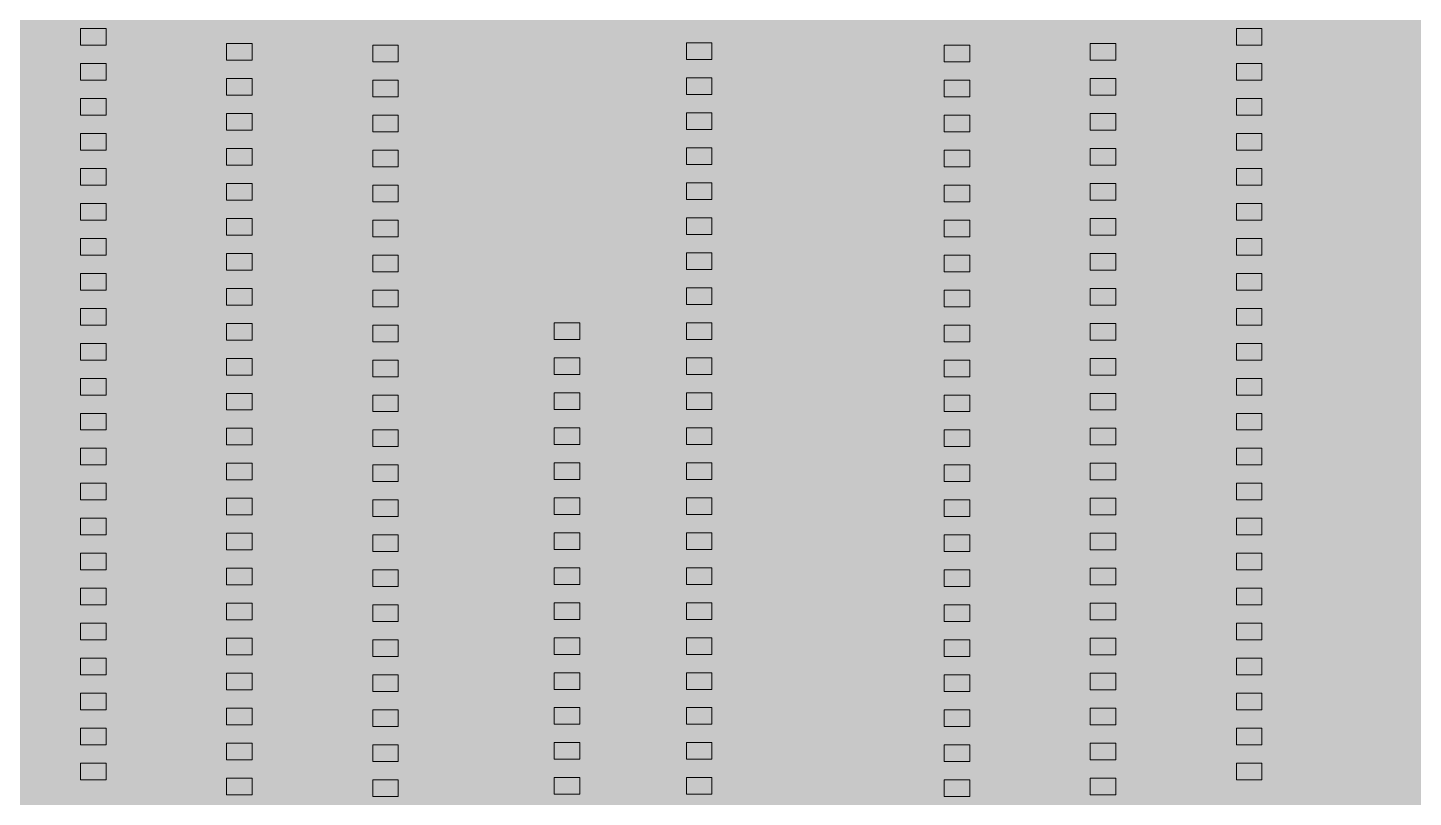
# Model space of a CAD drawing. Header units: millimetres. Extents: x 475616349 to 476941521, y 4620115302 to 4621446928.
# Drawn here: x 476663618 to 476669021, y 4620475906 to 4620478910 of the extents above; entities that cross this region are included whole.
import ezdxf

# ---------------------------------------------------------------- set-up
doc = ezdxf.new("R2010")
doc.units = ezdxf.units.MM
doc.header["$MEASUREMENT"] = 0
doc.layers.add('New_2D Drafting - General_Pen_No__30_Pen_No__9_Pen_No__9_Pen_No__254', color=7, linetype='Continuous', lineweight=0, true_color=0xcccccc)
doc.layers.add('New_Structural - Bearing_Pen_No__250', color=7, linetype='Continuous', lineweight=0)

msp = doc.modelspace()

# ---------------------------------------------------------------- hatches: boundary and pattern name
at = {"layer": 'New_2D Drafting - General_Pen_No__30_Pen_No__9_Pen_No__9_Pen_No__254', "linetype": 'Continuous', "lineweight": 0, "true_color": 0xcccccc}
h = msp.add_hatch(dxfattribs=at)
h.set_pattern_fill('BRICK___RUNNING_BOND', color=254, style=0, pattern_type=2)
h.set_pattern_definition([(180, (476668558.68, 4620481050.07), (0, 66.64), []), (90, (476668558.68, 4620481050.07), (244.8, 0), [66.64, -66.64]), (90, (476668436.28, 4620481116.7), (244.8, 0), [66.64, -66.64])])
h.paths.add_polyline_path([(476661388.326, 4620485580.856), (476661388.319, 4620475470.855), (476661458.723, 4620475470.855), (476661458.723, 4620472841.511), (476661463.277, 4620472840.855), (476679158.384, 4620472840.855), (476679228.383, 4620472840.855), (476679228.383, 4620476040.844), (476679228.383, 4620486040.451), (476661388.326, 4620486040.447)])
h.paths.add_polyline_path([(476670258.087, 4620478540.855), (476671858.52, 4620478540.855), (476671858.52, 4620476940.855), (476670258.087, 4620476940.855)], flags=0)
h.paths.add_polyline_path([(476670258.52, 4620483340.854), (476671858.52, 4620483340.854), (476671858.52, 4620484940.854), (476670258.52, 4620484940.854)], flags=0)
h.paths.add_polyline_path([(476671858.953, 4620480140.855), (476670258.52, 4620480140.855), (476670258.52, 4620481740.855), (476671858.953, 4620481740.855)], flags=0)
h.paths.add_polyline_path([(476671858.52, 4620473740.854), (476671858.52, 4620475340.855), (476670258.52, 4620475340.855), (476670258.52, 4620473740.854)], flags=0)

# ---------------------------------------------------------------- linework, layer by layer
at = {"layer": 'New_Structural - Bearing_Pen_No__250', "color": 7, "linetype": 'Continuous', "lineweight": 0}
for p, q in [((476663824.141, 4620478906.345), (476663923.813, 4620478906.345)), ((476663824.141, 4620478841.345), (476663824.141, 4620478906.345)), ((476663923.813, 4620478841.345), (476663923.813, 4620478906.345)), ((476668331.007, 4620478841.345), (476668331.007, 4620478906.345)), ((476668430.679, 4620478906.345), (476668331.007, 4620478906.345)), ((476668430.679, 4620478841.345), (476668430.679, 4620478906.345)), ((476663824.141, 4620478841.345), (476663923.813, 4620478841.345)), ((476664393.813, 4620478847.863), (476664493.486, 4620478847.863)), ((476664393.813, 4620478782.863), (476664393.813, 4620478847.863)), ((476664493.486, 4620478782.863), (476664493.486, 4620478847.863)), ((476664963.486, 4620478841.345), (476665063.158, 4620478841.345)), ((476664963.486, 4620478776.345), (476664963.486, 4620478841.345)), ((476665063.158, 4620478776.345), (476665063.158, 4620478841.345)), ((476666186.277, 4620478784.89), (476666186.277, 4620478849.89)), ((476666285.949, 4620478849.89), (476666186.277, 4620478849.89)), ((476666285.949, 4620478784.89), (476666285.949, 4620478849.89)), ((476667191.662, 4620478776.345), (476667191.662, 4620478841.345)), ((476667291.335, 4620478841.345), (476667191.662, 4620478841.345)), ((476667291.335, 4620478776.345), (476667291.335, 4620478841.345)), ((476667761.335, 4620478782.863), (476667761.335, 4620478847.863)), ((476667861.007, 4620478847.863), (476667761.335, 4620478847.863)), ((476667861.007, 4620478782.863), (476667861.007, 4620478847.863)), ((476668430.679, 4620478841.345), (476668331.007, 4620478841.345)), ((476664393.813, 4620478782.863), (476664493.486, 4620478782.863)), ((476666285.949, 4620478784.89), (476666186.277, 4620478784.89)), ((476667861.007, 4620478782.863), (476667761.335, 4620478782.863)), ((476663824.141, 4620478769.828), (476663923.813, 4620478769.828)), ((476663824.141, 4620478704.828), (476663824.141, 4620478769.828)), ((476663923.813, 4620478704.828), (476663923.813, 4620478769.828)), ((476664963.486, 4620478776.345), (476665063.158, 4620478776.345)), ((476667291.335, 4620478776.345), (476667191.662, 4620478776.345)), ((476668331.007, 4620478704.828), (476668331.007, 4620478769.828)), ((476668430.679, 4620478769.828), (476668331.007, 4620478769.828)), ((476668430.679, 4620478704.828), (476668430.679, 4620478769.828)), ((476663824.141, 4620478704.828), (476663923.813, 4620478704.828)), ((476664393.813, 4620478711.345), (476664493.486, 4620478711.345)), ((476664393.813, 4620478646.345), (476664393.813, 4620478711.345)), ((476664493.486, 4620478646.345), (476664493.486, 4620478711.345)), ((476664963.486, 4620478704.828), (476665063.158, 4620478704.828)), ((476664963.486, 4620478639.828), (476664963.486, 4620478704.828)), ((476665063.158, 4620478639.828), (476665063.158, 4620478704.828)), ((476666186.277, 4620478648.373), (476666186.277, 4620478713.373)), ((476666285.949, 4620478713.373), (476666186.277, 4620478713.373)), ((476666285.949, 4620478648.373), (476666285.949, 4620478713.373)), ((476667191.662, 4620478639.828), (476667191.662, 4620478704.828)), ((476667291.335, 4620478704.828), (476667191.662, 4620478704.828)), ((476667291.335, 4620478639.828), (476667291.335, 4620478704.828)), ((476667761.335, 4620478646.345), (476667761.335, 4620478711.345)), ((476667861.007, 4620478711.345), (476667761.335, 4620478711.345)), ((476667861.007, 4620478646.345), (476667861.007, 4620478711.345)), ((476668430.679, 4620478704.828), (476668331.007, 4620478704.828)), ((476663824.141, 4620478633.311), (476663923.813, 4620478633.311)), ((476663824.141, 4620478568.311), (476663824.141, 4620478633.311)), ((476663923.813, 4620478568.311), (476663923.813, 4620478633.311)), ((476664393.813, 4620478646.345), (476664493.486, 4620478646.345)), ((476664963.486, 4620478639.828), (476665063.158, 4620478639.828)), ((476666285.949, 4620478648.373), (476666186.277, 4620478648.373)), ((476667291.335, 4620478639.828), (476667191.662, 4620478639.828)), ((476667861.007, 4620478646.345), (476667761.335, 4620478646.345)), ((476668331.007, 4620478568.311), (476668331.007, 4620478633.311)), ((476668430.679, 4620478633.311), (476668331.007, 4620478633.311)), ((476668430.679, 4620478568.311), (476668430.679, 4620478633.311)), ((476663824.141, 4620478568.311), (476663923.813, 4620478568.311)), ((476664393.813, 4620478574.828), (476664493.486, 4620478574.828)), ((476664393.813, 4620478509.828), (476664393.813, 4620478574.828)), ((476664493.486, 4620478509.828), (476664493.486, 4620478574.828)), ((476664963.486, 4620478568.311), (476665063.158, 4620478568.311)), ((476664963.486, 4620478503.311), (476664963.486, 4620478568.311)), ((476665063.158, 4620478503.311), (476665063.158, 4620478568.311)), ((476666186.277, 4620478511.856), (476666186.277, 4620478576.856)), ((476666285.949, 4620478576.856), (476666186.277, 4620478576.856)), ((476666285.949, 4620478511.856), (476666285.949, 4620478576.856)), ((476667191.662, 4620478503.311), (476667191.662, 4620478568.311)), ((476667291.335, 4620478568.311), (476667191.662, 4620478568.311)), ((476667291.335, 4620478503.311), (476667291.335, 4620478568.311)), ((476667761.335, 4620478509.828), (476667761.335, 4620478574.828)), ((476667861.007, 4620478574.828), (476667761.335, 4620478574.828)), ((476667861.007, 4620478509.828), (476667861.007, 4620478574.828)), ((476668430.679, 4620478568.311), (476668331.007, 4620478568.311)), ((476666285.949, 4620478511.856), (476666186.277, 4620478511.856)), ((476663824.141, 4620478496.793), (476663923.813, 4620478496.793)), ((476663824.141, 4620478431.793), (476663824.141, 4620478496.793)), ((476663923.813, 4620478431.793), (476663923.813, 4620478496.793)), ((476664393.813, 4620478509.828), (476664493.486, 4620478509.828)), ((476664963.486, 4620478503.311), (476665063.158, 4620478503.311)), ((476667291.335, 4620478503.311), (476667191.662, 4620478503.311)), ((476667861.007, 4620478509.828), (476667761.335, 4620478509.828)), ((476668331.007, 4620478431.793), (476668331.007, 4620478496.793)), ((476668430.679, 4620478496.793), (476668331.007, 4620478496.793)), ((476668430.679, 4620478431.793), (476668430.679, 4620478496.793)), ((476663824.141, 4620478431.793), (476663923.813, 4620478431.793)), ((476664393.813, 4620478438.311), (476664493.486, 4620478438.311)), ((476664393.813, 4620478373.311), (476664393.813, 4620478438.311)), ((476664493.486, 4620478373.311), (476664493.486, 4620478438.311)), ((476664963.486, 4620478431.793), (476665063.158, 4620478431.793)), ((476664963.486, 4620478366.793), (476664963.486, 4620478431.793)), ((476665063.158, 4620478366.793), (476665063.158, 4620478431.793)), ((476666186.277, 4620478375.338), (476666186.277, 4620478440.338)), ((476666285.949, 4620478440.338), (476666186.277, 4620478440.338)), ((476666285.949, 4620478375.338), (476666285.949, 4620478440.338)), ((476667191.662, 4620478366.793), (476667191.662, 4620478431.793)), ((476667291.335, 4620478431.793), (476667191.662, 4620478431.793)), ((476667291.335, 4620478366.793), (476667291.335, 4620478431.793)), ((476667761.335, 4620478373.311), (476667761.335, 4620478438.311)), ((476667861.007, 4620478438.311), (476667761.335, 4620478438.311)), ((476667861.007, 4620478373.311), (476667861.007, 4620478438.311)), ((476668430.679, 4620478431.793), (476668331.007, 4620478431.793)), ((476663824.141, 4620478360.276), (476663923.813, 4620478360.276)), ((476663824.141, 4620478295.276), (476663824.141, 4620478360.276)), ((476663923.813, 4620478295.276), (476663923.813, 4620478360.276)), ((476664393.813, 4620478373.311), (476664493.486, 4620478373.311)), ((476664963.486, 4620478366.793), (476665063.158, 4620478366.793)), ((476666285.949, 4620478375.338), (476666186.277, 4620478375.338)), ((476667291.335, 4620478366.793), (476667191.662, 4620478366.793)), ((476667861.007, 4620478373.311), (476667761.335, 4620478373.311)), ((476668331.007, 4620478295.276), (476668331.007, 4620478360.276)), ((476668430.679, 4620478360.276), (476668331.007, 4620478360.276)), ((476668430.679, 4620478295.276), (476668430.679, 4620478360.276)), ((476663824.141, 4620478295.276), (476663923.813, 4620478295.276)), ((476664393.813, 4620478301.793), (476664493.486, 4620478301.793)), ((476664393.813, 4620478236.793), (476664393.813, 4620478301.793)), ((476664493.486, 4620478236.793), (476664493.486, 4620478301.793)), ((476664963.486, 4620478295.276), (476665063.158, 4620478295.276)), ((476664963.486, 4620478230.276), (476664963.486, 4620478295.276)), ((476665063.158, 4620478230.276), (476665063.158, 4620478295.276)), ((476666186.277, 4620478238.821), (476666186.277, 4620478303.821)), ((476666285.949, 4620478303.821), (476666186.277, 4620478303.821)), ((476666285.949, 4620478238.821), (476666285.949, 4620478303.821)), ((476667191.662, 4620478230.276), (476667191.662, 4620478295.276)), ((476667291.335, 4620478295.276), (476667191.662, 4620478295.276)), ((476667291.335, 4620478230.276), (476667291.335, 4620478295.276)), ((476667761.335, 4620478236.793), (476667761.335, 4620478301.793)), ((476667861.007, 4620478301.793), (476667761.335, 4620478301.793)), ((476667861.007, 4620478236.793), (476667861.007, 4620478301.793)), ((476668430.679, 4620478295.276), (476668331.007, 4620478295.276)), ((476663824.141, 4620478223.759), (476663923.813, 4620478223.759)), ((476663824.141, 4620478158.759), (476663824.141, 4620478223.759)), ((476663923.813, 4620478158.759), (476663923.813, 4620478223.759)), ((476664393.813, 4620478236.793), (476664493.486, 4620478236.793)), ((476664963.486, 4620478230.276), (476665063.158, 4620478230.276)), ((476666285.949, 4620478238.821), (476666186.277, 4620478238.821)), ((476667291.335, 4620478230.276), (476667191.662, 4620478230.276)), ((476667861.007, 4620478236.793), (476667761.335, 4620478236.793)), ((476668331.007, 4620478158.759), (476668331.007, 4620478223.759)), ((476668430.679, 4620478223.759), (476668331.007, 4620478223.759)), ((476668430.679, 4620478158.759), (476668430.679, 4620478223.759)), ((476663824.141, 4620478158.759), (476663923.813, 4620478158.759)), ((476664393.813, 4620478165.276), (476664493.486, 4620478165.276)), ((476664393.813, 4620478100.276), (476664393.813, 4620478165.276)), ((476664493.486, 4620478100.276), (476664493.486, 4620478165.276)), ((476664963.486, 4620478158.759), (476665063.158, 4620478158.759)), ((476664963.486, 4620478093.759), (476664963.486, 4620478158.759)), ((476665063.158, 4620478093.759), (476665063.158, 4620478158.759)), ((476666186.277, 4620478102.304), (476666186.277, 4620478167.304)), ((476666285.949, 4620478167.304), (476666186.277, 4620478167.304)), ((476666285.949, 4620478102.304), (476666285.949, 4620478167.304)), ((476667191.662, 4620478093.759), (476667191.662, 4620478158.759)), ((476667291.335, 4620478158.759), (476667191.662, 4620478158.759)), ((476667291.335, 4620478093.759), (476667291.335, 4620478158.759)), ((476667761.335, 4620478100.276), (476667761.335, 4620478165.276)), ((476667861.007, 4620478165.276), (476667761.335, 4620478165.276)), ((476667861.007, 4620478100.276), (476667861.007, 4620478165.276)), ((476668430.679, 4620478158.759), (476668331.007, 4620478158.759)), ((476663824.141, 4620478087.242), (476663923.813, 4620478087.242)), ((476663824.141, 4620478022.242), (476663824.141, 4620478087.242)), ((476663923.813, 4620478022.242), (476663923.813, 4620478087.242)), ((476664393.813, 4620478100.276), (476664493.486, 4620478100.276)), ((476664963.486, 4620478093.759), (476665063.158, 4620478093.759)), ((476666285.949, 4620478102.304), (476666186.277, 4620478102.304)), ((476667291.335, 4620478093.759), (476667191.662, 4620478093.759)), ((476667861.007, 4620478100.276), (476667761.335, 4620478100.276)), ((476668331.007, 4620478022.242), (476668331.007, 4620478087.242)), ((476668430.679, 4620478087.242), (476668331.007, 4620478087.242)), ((476668430.679, 4620478022.242), (476668430.679, 4620478087.242)), ((476664393.813, 4620478028.759), (476664493.486, 4620478028.759)), ((476664393.813, 4620477963.759), (476664393.813, 4620478028.759)), ((476664493.486, 4620477963.759), (476664493.486, 4620478028.759)), ((476666186.277, 4620477965.787), (476666186.277, 4620478030.787)), ((476666285.949, 4620478030.787), (476666186.277, 4620478030.787)), ((476666285.949, 4620477965.787), (476666285.949, 4620478030.787)), ((476667761.335, 4620477963.759), (476667761.335, 4620478028.759)), ((476667861.007, 4620478028.759), (476667761.335, 4620478028.759)), ((476667861.007, 4620477963.759), (476667861.007, 4620478028.759)), ((476663824.141, 4620478022.242), (476663923.813, 4620478022.242)), ((476664963.486, 4620478022.242), (476665063.158, 4620478022.242)), ((476664963.486, 4620477957.242), (476664963.486, 4620478022.242)), ((476665063.158, 4620477957.242), (476665063.158, 4620478022.242)), ((476667191.662, 4620477957.242), (476667191.662, 4620478022.242)), ((476667291.335, 4620478022.242), (476667191.662, 4620478022.242)), ((476667291.335, 4620477957.242), (476667291.335, 4620478022.242)), ((476668430.679, 4620478022.242), (476668331.007, 4620478022.242)), ((476663824.141, 4620477950.724), (476663923.813, 4620477950.724)), ((476663824.141, 4620477885.724), (476663824.141, 4620477950.724)), ((476663923.813, 4620477885.724), (476663923.813, 4620477950.724)), ((476664393.813, 4620477963.759), (476664493.486, 4620477963.759)), ((476664963.486, 4620477957.242), (476665063.158, 4620477957.242)), ((476666285.949, 4620477965.787), (476666186.277, 4620477965.787)), ((476667291.335, 4620477957.242), (476667191.662, 4620477957.242)), ((476667861.007, 4620477963.759), (476667761.335, 4620477963.759)), ((476668331.007, 4620477885.724), (476668331.007, 4620477950.724)), ((476668430.679, 4620477950.724), (476668331.007, 4620477950.724)), ((476668430.679, 4620477885.724), (476668430.679, 4620477950.724)), ((476663824.141, 4620477885.724), (476663923.813, 4620477885.724)), ((476664393.813, 4620477892.242), (476664493.486, 4620477892.242)), ((476664393.813, 4620477827.242), (476664393.813, 4620477892.242)), ((476664493.486, 4620477827.242), (476664493.486, 4620477892.242)), ((476664963.486, 4620477885.724), (476665063.158, 4620477885.724)), ((476664963.486, 4620477820.724), (476664963.486, 4620477885.724)), ((476665063.158, 4620477820.724), (476665063.158, 4620477885.724)), ((476666186.277, 4620477829.269), (476666186.277, 4620477894.269)), ((476666285.949, 4620477894.269), (476666186.277, 4620477894.269)), ((476666285.949, 4620477829.269), (476666285.949, 4620477894.269)), ((476667191.662, 4620477820.724), (476667191.662, 4620477885.724)), ((476667291.335, 4620477885.724), (476667191.662, 4620477885.724)), ((476667291.335, 4620477820.724), (476667291.335, 4620477885.724)), ((476667761.335, 4620477827.242), (476667761.335, 4620477892.242)), ((476667861.007, 4620477892.242), (476667761.335, 4620477892.242)), ((476667861.007, 4620477827.242), (476667861.007, 4620477892.242)), ((476668430.679, 4620477885.724), (476668331.007, 4620477885.724)), ((476663824.141, 4620477814.207), (476663923.813, 4620477814.207)), ((476663824.141, 4620477749.207), (476663824.141, 4620477814.207)), ((476663923.813, 4620477749.207), (476663923.813, 4620477814.207)), ((476664393.813, 4620477827.242), (476664493.486, 4620477827.242)), ((476664963.486, 4620477820.724), (476665063.158, 4620477820.724)), ((476666285.949, 4620477829.269), (476666186.277, 4620477829.269)), ((476667291.335, 4620477820.724), (476667191.662, 4620477820.724)), ((476667861.007, 4620477827.242), (476667761.335, 4620477827.242)), ((476668331.007, 4620477749.207), (476668331.007, 4620477814.207)), ((476668430.679, 4620477814.207), (476668331.007, 4620477814.207)), ((476668430.679, 4620477749.207), (476668430.679, 4620477814.207)), ((476664393.813, 4620477755.724), (476664493.486, 4620477755.724)), ((476664393.813, 4620477690.724), (476664393.813, 4620477755.724)), ((476664493.486, 4620477690.724), (476664493.486, 4620477755.724)), ((476665671.543, 4620477692.752), (476665671.543, 4620477757.752)), ((476665771.216, 4620477757.752), (476665671.543, 4620477757.752)), ((476665771.216, 4620477692.752), (476665771.216, 4620477757.752)), ((476666186.277, 4620477692.752), (476666186.277, 4620477757.752)), ((476666285.949, 4620477757.752), (476666186.277, 4620477757.752)), ((476666285.949, 4620477692.752), (476666285.949, 4620477757.752)), ((476667761.335, 4620477690.724), (476667761.335, 4620477755.724)), ((476667861.007, 4620477755.724), (476667761.335, 4620477755.724)), ((476667861.007, 4620477690.724), (476667861.007, 4620477755.724)), ((476663824.141, 4620477749.207), (476663923.813, 4620477749.207)), ((476664963.486, 4620477749.207), (476665063.158, 4620477749.207)), ((476664963.486, 4620477684.207), (476664963.486, 4620477749.207)), ((476665063.158, 4620477684.207), (476665063.158, 4620477749.207)), ((476667191.662, 4620477684.207), (476667191.662, 4620477749.207)), ((476667291.335, 4620477749.207), (476667191.662, 4620477749.207)), ((476667291.335, 4620477684.207), (476667291.335, 4620477749.207)), ((476668430.679, 4620477749.207), (476668331.007, 4620477749.207)), ((476663824.141, 4620477677.69), (476663923.813, 4620477677.69)), ((476663824.141, 4620477612.69), (476663824.141, 4620477677.69)), ((476663923.813, 4620477612.69), (476663923.813, 4620477677.69)), ((476664393.813, 4620477690.724), (476664493.486, 4620477690.724)), ((476664963.486, 4620477684.207), (476665063.158, 4620477684.207)), ((476665771.216, 4620477692.752), (476665671.543, 4620477692.752)), ((476666285.949, 4620477692.752), (476666186.277, 4620477692.752)), ((476667291.335, 4620477684.207), (476667191.662, 4620477684.207)), ((476667861.007, 4620477690.724), (476667761.335, 4620477690.724)), ((476668331.007, 4620477612.69), (476668331.007, 4620477677.69)), ((476668430.679, 4620477677.69), (476668331.007, 4620477677.69)), ((476668430.679, 4620477612.69), (476668430.679, 4620477677.69)), ((476663824.141, 4620477612.69), (476663923.813, 4620477612.69)), ((476664393.813, 4620477619.207), (476664493.486, 4620477619.207)), ((476664393.813, 4620477554.207), (476664393.813, 4620477619.207)), ((476664493.486, 4620477554.207), (476664493.486, 4620477619.207)), ((476664963.486, 4620477612.69), (476665063.158, 4620477612.69)), ((476664963.486, 4620477547.69), (476664963.486, 4620477612.69)), ((476665063.158, 4620477547.69), (476665063.158, 4620477612.69)), ((476665671.543, 4620477556.235), (476665671.543, 4620477621.235)), ((476665771.216, 4620477621.235), (476665671.543, 4620477621.235)), ((476665771.216, 4620477556.235), (476665771.216, 4620477621.235)), ((476666186.277, 4620477556.235), (476666186.277, 4620477621.235)), ((476666285.949, 4620477621.235), (476666186.277, 4620477621.235)), ((476666285.949, 4620477556.235), (476666285.949, 4620477621.235)), ((476667191.662, 4620477547.69), (476667191.662, 4620477612.69)), ((476667291.335, 4620477612.69), (476667191.662, 4620477612.69)), ((476667291.335, 4620477547.69), (476667291.335, 4620477612.69)), ((476667761.335, 4620477554.207), (476667761.335, 4620477619.207)), ((476667861.007, 4620477619.207), (476667761.335, 4620477619.207)), ((476667861.007, 4620477554.207), (476667861.007, 4620477619.207)), ((476668430.679, 4620477612.69), (476668331.007, 4620477612.69)), ((476663824.141, 4620477541.173), (476663923.813, 4620477541.173)), ((476663824.141, 4620477476.173), (476663824.141, 4620477541.173)), ((476663923.813, 4620477476.173), (476663923.813, 4620477541.173)), ((476664393.813, 4620477554.207), (476664493.486, 4620477554.207)), ((476664963.486, 4620477547.69), (476665063.158, 4620477547.69)), ((476665771.216, 4620477556.235), (476665671.543, 4620477556.235)), ((476666285.949, 4620477556.235), (476666186.277, 4620477556.235)), ((476667291.335, 4620477547.69), (476667191.662, 4620477547.69)), ((476667861.007, 4620477554.207), (476667761.335, 4620477554.207)), ((476668331.007, 4620477476.173), (476668331.007, 4620477541.173)), ((476668430.679, 4620477541.173), (476668331.007, 4620477541.173)), ((476668430.679, 4620477476.173), (476668430.679, 4620477541.173)), ((476663824.141, 4620477476.173), (476663923.813, 4620477476.173)), ((476664393.813, 4620477482.69), (476664493.486, 4620477482.69)), ((476664393.813, 4620477417.69), (476664393.813, 4620477482.69)), ((476664493.486, 4620477417.69), (476664493.486, 4620477482.69)), ((476664963.486, 4620477476.173), (476665063.158, 4620477476.173)), ((476664963.486, 4620477411.173), (476664963.486, 4620477476.173)), ((476665063.158, 4620477411.173), (476665063.158, 4620477476.173)), ((476665671.543, 4620477419.718), (476665671.543, 4620477484.718)), ((476665771.216, 4620477484.718), (476665671.543, 4620477484.718)), ((476665771.216, 4620477419.718), (476665771.216, 4620477484.718)), ((476666186.277, 4620477419.718), (476666186.277, 4620477484.718)), ((476666285.949, 4620477484.718), (476666186.277, 4620477484.718)), ((476666285.949, 4620477419.718), (476666285.949, 4620477484.718)), ((476667191.662, 4620477411.173), (476667191.662, 4620477476.173)), ((476667291.335, 4620477476.173), (476667191.662, 4620477476.173)), ((476667291.335, 4620477411.173), (476667291.335, 4620477476.173)), ((476667761.335, 4620477417.69), (476667761.335, 4620477482.69)), ((476667861.007, 4620477482.69), (476667761.335, 4620477482.69)), ((476667861.007, 4620477417.69), (476667861.007, 4620477482.69)), ((476668430.679, 4620477476.173), (476668331.007, 4620477476.173)), ((476663824.141, 4620477404.655), (476663923.813, 4620477404.655)), ((476663824.141, 4620477339.655), (476663824.141, 4620477404.655)), ((476663923.813, 4620477339.655), (476663923.813, 4620477404.655)), ((476664393.813, 4620477417.69), (476664493.486, 4620477417.69)), ((476664963.486, 4620477411.173), (476665063.158, 4620477411.173)), ((476665771.216, 4620477419.718), (476665671.543, 4620477419.718)), ((476666285.949, 4620477419.718), (476666186.277, 4620477419.718)), ((476667291.335, 4620477411.173), (476667191.662, 4620477411.173)), ((476667861.007, 4620477417.69), (476667761.335, 4620477417.69)), ((476668331.007, 4620477339.655), (476668331.007, 4620477404.655)), ((476668430.679, 4620477404.655), (476668331.007, 4620477404.655)), ((476668430.679, 4620477339.655), (476668430.679, 4620477404.655)), ((476663824.141, 4620477339.655), (476663923.813, 4620477339.655)), ((476664393.813, 4620477346.173), (476664493.486, 4620477346.173)), ((476664393.813, 4620477281.173), (476664393.813, 4620477346.173)), ((476664493.486, 4620477281.173), (476664493.486, 4620477346.173)), ((476664963.486, 4620477339.655), (476665063.158, 4620477339.655)), ((476664963.486, 4620477274.655), (476664963.486, 4620477339.655)), ((476665063.158, 4620477274.655), (476665063.158, 4620477339.655)), ((476665671.543, 4620477283.2), (476665671.543, 4620477348.2)), ((476665771.216, 4620477348.2), (476665671.543, 4620477348.2)), ((476665771.216, 4620477283.2), (476665771.216, 4620477348.2)), ((476666186.277, 4620477283.2), (476666186.277, 4620477348.2)), ((476666285.949, 4620477348.2), (476666186.277, 4620477348.2)), ((476666285.949, 4620477283.2), (476666285.949, 4620477348.2)), ((476667191.662, 4620477274.655), (476667191.662, 4620477339.655)), ((476667291.335, 4620477339.655), (476667191.662, 4620477339.655)), ((476667291.335, 4620477274.655), (476667291.335, 4620477339.655)), ((476667761.335, 4620477281.173), (476667761.335, 4620477346.173)), ((476667861.007, 4620477346.173), (476667761.335, 4620477346.173)), ((476667861.007, 4620477281.173), (476667861.007, 4620477346.173)), ((476668430.679, 4620477339.655), (476668331.007, 4620477339.655)), ((476664393.813, 4620477281.173), (476664493.486, 4620477281.173)), ((476664963.486, 4620477274.655), (476665063.158, 4620477274.655)), ((476665771.216, 4620477283.2), (476665671.543, 4620477283.2)), ((476666285.949, 4620477283.2), (476666186.277, 4620477283.2)), ((476667291.335, 4620477274.655), (476667191.662, 4620477274.655)), ((476667861.007, 4620477281.173), (476667761.335, 4620477281.173)), ((476663824.141, 4620477268.138), (476663923.813, 4620477268.138)), ((476663824.141, 4620477203.138), (476663824.141, 4620477268.138)), ((476663923.813, 4620477203.138), (476663923.813, 4620477268.138)), ((476668331.007, 4620477203.138), (476668331.007, 4620477268.138)), ((476668430.679, 4620477268.138), (476668331.007, 4620477268.138)), ((476668430.679, 4620477203.138), (476668430.679, 4620477268.138)), ((476663824.141, 4620477203.138), (476663923.813, 4620477203.138)), ((476664393.813, 4620477209.655), (476664493.486, 4620477209.655)), ((476664393.813, 4620477144.655), (476664393.813, 4620477209.655)), ((476664493.486, 4620477144.655), (476664493.486, 4620477209.655)), ((476664963.486, 4620477203.138), (476665063.158, 4620477203.138)), ((476664963.486, 4620477138.138), (476664963.486, 4620477203.138)), ((476665063.158, 4620477138.138), (476665063.158, 4620477203.138)), ((476665671.543, 4620477146.683), (476665671.543, 4620477211.683)), ((476665771.216, 4620477211.683), (476665671.543, 4620477211.683)), ((476665771.216, 4620477146.683), (476665771.216, 4620477211.683)), ((476666186.277, 4620477146.683), (476666186.277, 4620477211.683)), ((476666285.949, 4620477211.683), (476666186.277, 4620477211.683)), ((476666285.949, 4620477146.683), (476666285.949, 4620477211.683)), ((476667191.662, 4620477138.138), (476667191.662, 4620477203.138)), ((476667291.335, 4620477203.138), (476667191.662, 4620477203.138)), ((476667291.335, 4620477138.138), (476667291.335, 4620477203.138)), ((476667761.335, 4620477144.655), (476667761.335, 4620477209.655)), ((476667861.007, 4620477209.655), (476667761.335, 4620477209.655)), ((476667861.007, 4620477144.655), (476667861.007, 4620477209.655)), ((476668430.679, 4620477203.138), (476668331.007, 4620477203.138)), ((476663824.141, 4620477131.621), (476663923.813, 4620477131.621)), ((476663824.141, 4620477066.621), (476663824.141, 4620477131.621)), ((476663923.813, 4620477066.621), (476663923.813, 4620477131.621)), ((476664393.813, 4620477144.655), (476664493.486, 4620477144.655)), ((476664963.486, 4620477138.138), (476665063.158, 4620477138.138)), ((476665771.216, 4620477146.683), (476665671.543, 4620477146.683)), ((476666285.949, 4620477146.683), (476666186.277, 4620477146.683)), ((476667291.335, 4620477138.138), (476667191.662, 4620477138.138)), ((476667861.007, 4620477144.655), (476667761.335, 4620477144.655)), ((476668331.007, 4620477066.621), (476668331.007, 4620477131.621)), ((476668430.679, 4620477131.621), (476668331.007, 4620477131.621)), ((476668430.679, 4620477066.621), (476668430.679, 4620477131.621)), ((476663824.141, 4620477066.621), (476663923.813, 4620477066.621)), ((476664393.813, 4620477073.138), (476664493.486, 4620477073.138)), ((476664393.813, 4620477008.138), (476664393.813, 4620477073.138)), ((476664493.486, 4620477008.138), (476664493.486, 4620477073.138)), ((476664963.486, 4620477066.621), (476665063.158, 4620477066.621)), ((476664963.486, 4620477001.621), (476664963.486, 4620477066.621)), ((476665063.158, 4620477001.621), (476665063.158, 4620477066.621)), ((476665671.543, 4620477010.166), (476665671.543, 4620477075.166)), ((476665771.216, 4620477075.166), (476665671.543, 4620477075.166)), ((476665771.216, 4620477010.166), (476665771.216, 4620477075.166)), ((476666186.277, 4620477010.166), (476666186.277, 4620477075.166)), ((476666285.949, 4620477075.166), (476666186.277, 4620477075.166)), ((476666285.949, 4620477010.166), (476666285.949, 4620477075.166)), ((476667191.662, 4620477001.621), (476667191.662, 4620477066.621)), ((476667291.335, 4620477066.621), (476667191.662, 4620477066.621)), ((476667291.335, 4620477001.621), (476667291.335, 4620477066.621)), ((476667761.335, 4620477008.138), (476667761.335, 4620477073.138)), ((476667861.007, 4620477073.138), (476667761.335, 4620477073.138)), ((476667861.007, 4620477008.138), (476667861.007, 4620477073.138)), ((476668430.679, 4620477066.621), (476668331.007, 4620477066.621)), ((476664393.813, 4620477008.138), (476664493.486, 4620477008.138)), ((476664963.486, 4620477001.621), (476665063.158, 4620477001.621)), ((476665771.216, 4620477010.166), (476665671.543, 4620477010.166)), ((476666285.949, 4620477010.166), (476666186.277, 4620477010.166)), ((476667291.335, 4620477001.621), (476667191.662, 4620477001.621)), ((476667861.007, 4620477008.138), (476667761.335, 4620477008.138)), ((476663824.141, 4620476995.103), (476663923.813, 4620476995.103)), ((476663824.141, 4620476930.103), (476663824.141, 4620476995.103)), ((476663923.813, 4620476930.103), (476663923.813, 4620476995.103)), ((476668331.007, 4620476930.103), (476668331.007, 4620476995.103)), ((476668430.679, 4620476995.103), (476668331.007, 4620476995.103)), ((476668430.679, 4620476930.103), (476668430.679, 4620476995.103)), ((476663824.141, 4620476930.103), (476663923.813, 4620476930.103)), ((476664393.813, 4620476936.621), (476664493.486, 4620476936.621)), ((476664393.813, 4620476871.621), (476664393.813, 4620476936.621)), ((476664493.486, 4620476871.621), (476664493.486, 4620476936.621)), ((476664963.486, 4620476930.103), (476665063.158, 4620476930.103)), ((476664963.486, 4620476865.103), (476664963.486, 4620476930.103)), ((476665063.158, 4620476865.103), (476665063.158, 4620476930.103)), ((476665671.543, 4620476873.648), (476665671.543, 4620476938.648)), ((476665771.216, 4620476938.648), (476665671.543, 4620476938.648)), ((476665771.216, 4620476873.648), (476665771.216, 4620476938.648)), ((476666186.277, 4620476873.648), (476666186.277, 4620476938.648)), ((476666285.949, 4620476938.648), (476666186.277, 4620476938.648)), ((476666285.949, 4620476873.648), (476666285.949, 4620476938.648)), ((476667191.662, 4620476865.103), (476667191.662, 4620476930.103)), ((476667291.335, 4620476930.103), (476667191.662, 4620476930.103)), ((476667291.335, 4620476865.103), (476667291.335, 4620476930.103)), ((476667761.335, 4620476871.621), (476667761.335, 4620476936.621)), ((476667861.007, 4620476936.621), (476667761.335, 4620476936.621)), ((476667861.007, 4620476871.621), (476667861.007, 4620476936.621)), ((476668430.679, 4620476930.103), (476668331.007, 4620476930.103)), ((476663824.141, 4620476858.586), (476663923.813, 4620476858.586)), ((476663824.141, 4620476793.586), (476663824.141, 4620476858.586)), ((476663923.813, 4620476793.586), (476663923.813, 4620476858.586)), ((476664393.813, 4620476871.621), (476664493.486, 4620476871.621)), ((476664963.486, 4620476865.103), (476665063.158, 4620476865.103)), ((476665771.216, 4620476873.648), (476665671.543, 4620476873.648)), ((476666285.949, 4620476873.648), (476666186.277, 4620476873.648)), ((476667291.335, 4620476865.103), (476667191.662, 4620476865.103)), ((476667861.007, 4620476871.621), (476667761.335, 4620476871.621)), ((476668331.007, 4620476793.586), (476668331.007, 4620476858.586)), ((476668430.679, 4620476858.586), (476668331.007, 4620476858.586)), ((476668430.679, 4620476793.586), (476668430.679, 4620476858.586)), ((476663824.141, 4620476793.586), (476663923.813, 4620476793.586)), ((476664393.813, 4620476800.103), (476664493.486, 4620476800.103)), ((476664393.813, 4620476735.103), (476664393.813, 4620476800.103)), ((476664493.486, 4620476735.103), (476664493.486, 4620476800.103)), ((476664963.486, 4620476793.586), (476665063.158, 4620476793.586)), ((476664963.486, 4620476728.586), (476664963.486, 4620476793.586)), ((476665063.158, 4620476728.586), (476665063.158, 4620476793.586)), ((476665671.543, 4620476737.131), (476665671.543, 4620476802.131)), ((476665771.216, 4620476802.131), (476665671.543, 4620476802.131)), ((476665771.216, 4620476737.131), (476665771.216, 4620476802.131)), ((476666186.277, 4620476737.131), (476666186.277, 4620476802.131)), ((476666285.949, 4620476802.131), (476666186.277, 4620476802.131)), ((476666285.949, 4620476737.131), (476666285.949, 4620476802.131)), ((476667191.662, 4620476728.586), (476667191.662, 4620476793.586)), ((476667291.335, 4620476793.586), (476667191.662, 4620476793.586)), ((476667291.335, 4620476728.586), (476667291.335, 4620476793.586)), ((476667761.335, 4620476735.103), (476667761.335, 4620476800.103)), ((476667861.007, 4620476800.103), (476667761.335, 4620476800.103)), ((476667861.007, 4620476735.103), (476667861.007, 4620476800.103)), ((476668430.679, 4620476793.586), (476668331.007, 4620476793.586)), ((476664393.813, 4620476735.103), (476664493.486, 4620476735.103)), ((476664963.486, 4620476728.586), (476665063.158, 4620476728.586)), ((476665771.216, 4620476737.131), (476665671.543, 4620476737.131)), ((476666285.949, 4620476737.131), (476666186.277, 4620476737.131)), ((476667291.335, 4620476728.586), (476667191.662, 4620476728.586)), ((476667861.007, 4620476735.103), (476667761.335, 4620476735.103)), ((476663824.141, 4620476722.069), (476663923.813, 4620476722.069)), ((476663824.141, 4620476657.069), (476663824.141, 4620476722.069)), ((476663923.813, 4620476657.069), (476663923.813, 4620476722.069)), ((476668331.007, 4620476657.069), (476668331.007, 4620476722.069)), ((476668430.679, 4620476722.069), (476668331.007, 4620476722.069)), ((476668430.679, 4620476657.069), (476668430.679, 4620476722.069)), ((476663824.141, 4620476657.069), (476663923.813, 4620476657.069)), ((476664393.813, 4620476663.586), (476664493.486, 4620476663.586)), ((476664393.813, 4620476598.586), (476664393.813, 4620476663.586)), ((476664493.486, 4620476598.586), (476664493.486, 4620476663.586)), ((476664963.486, 4620476657.069), (476665063.158, 4620476657.069)), ((476664963.486, 4620476592.069), (476664963.486, 4620476657.069)), ((476665063.158, 4620476592.069), (476665063.158, 4620476657.069)), ((476665671.543, 4620476600.614), (476665671.543, 4620476665.614)), ((476665771.216, 4620476665.614), (476665671.543, 4620476665.614)), ((476665771.216, 4620476600.614), (476665771.216, 4620476665.614)), ((476666186.277, 4620476600.614), (476666186.277, 4620476665.614)), ((476666285.949, 4620476665.614), (476666186.277, 4620476665.614)), ((476666285.949, 4620476600.614), (476666285.949, 4620476665.614)), ((476667191.662, 4620476592.069), (476667191.662, 4620476657.069)), ((476667291.335, 4620476657.069), (476667191.662, 4620476657.069)), ((476667291.335, 4620476592.069), (476667291.335, 4620476657.069)), ((476667761.335, 4620476598.586), (476667761.335, 4620476663.586)), ((476667861.007, 4620476663.586), (476667761.335, 4620476663.586)), ((476667861.007, 4620476598.586), (476667861.007, 4620476663.586)), ((476668430.679, 4620476657.069), (476668331.007, 4620476657.069)), ((476663824.141, 4620476585.552), (476663923.813, 4620476585.552)), ((476663824.141, 4620476520.552), (476663824.141, 4620476585.552)), ((476663923.813, 4620476520.552), (476663923.813, 4620476585.552)), ((476664393.813, 4620476598.586), (476664493.486, 4620476598.586)), ((476664963.486, 4620476592.069), (476665063.158, 4620476592.069)), ((476665771.216, 4620476600.614), (476665671.543, 4620476600.614)), ((476666285.949, 4620476600.614), (476666186.277, 4620476600.614)), ((476667291.335, 4620476592.069), (476667191.662, 4620476592.069)), ((476667861.007, 4620476598.586), (476667761.335, 4620476598.586)), ((476668331.007, 4620476520.552), (476668331.007, 4620476585.552)), ((476668430.679, 4620476585.552), (476668331.007, 4620476585.552)), ((476668430.679, 4620476520.552), (476668430.679, 4620476585.552)), ((476663824.141, 4620476520.552), (476663923.813, 4620476520.552)), ((476664393.813, 4620476527.069), (476664493.486, 4620476527.069)), ((476664393.813, 4620476462.069), (476664393.813, 4620476527.069)), ((476664493.486, 4620476462.069), (476664493.486, 4620476527.069)), ((476664963.486, 4620476520.552), (476665063.158, 4620476520.552)), ((476664963.486, 4620476455.552), (476664963.486, 4620476520.552)), ((476665063.158, 4620476455.552), (476665063.158, 4620476520.552)), ((476665671.543, 4620476464.097), (476665671.543, 4620476529.097)), ((476665771.216, 4620476529.097), (476665671.543, 4620476529.097)), ((476665771.216, 4620476464.097), (476665771.216, 4620476529.097)), ((476666186.277, 4620476464.097), (476666186.277, 4620476529.097)), ((476666285.949, 4620476529.097), (476666186.277, 4620476529.097)), ((476666285.949, 4620476464.097), (476666285.949, 4620476529.097)), ((476667191.662, 4620476455.552), (476667191.662, 4620476520.552)), ((476667291.335, 4620476520.552), (476667191.662, 4620476520.552)), ((476667291.335, 4620476455.552), (476667291.335, 4620476520.552)), ((476667761.335, 4620476462.069), (476667761.335, 4620476527.069)), ((476667861.007, 4620476527.069), (476667761.335, 4620476527.069)), ((476667861.007, 4620476462.069), (476667861.007, 4620476527.069)), ((476668430.679, 4620476520.552), (476668331.007, 4620476520.552)), ((476664393.813, 4620476462.069), (476664493.486, 4620476462.069)), ((476665771.216, 4620476464.097), (476665671.543, 4620476464.097)), ((476666285.949, 4620476464.097), (476666186.277, 4620476464.097)), ((476667861.007, 4620476462.069), (476667761.335, 4620476462.069)), ((476663824.141, 4620476449.034), (476663923.813, 4620476449.034)), ((476663824.141, 4620476384.034), (476663824.141, 4620476449.034)), ((476663923.813, 4620476384.034), (476663923.813, 4620476449.034)), ((476664963.486, 4620476455.552), (476665063.158, 4620476455.552)), ((476667291.335, 4620476455.552), (476667191.662, 4620476455.552)), ((476668331.007, 4620476384.034), (476668331.007, 4620476449.034)), ((476668430.679, 4620476449.034), (476668331.007, 4620476449.034)), ((476668430.679, 4620476384.034), (476668430.679, 4620476449.034)), ((476663824.141, 4620476384.034), (476663923.813, 4620476384.034)), ((476664393.813, 4620476390.552), (476664493.486, 4620476390.552)), ((476664393.813, 4620476325.552), (476664393.813, 4620476390.552)), ((476664493.486, 4620476325.552), (476664493.486, 4620476390.552)), ((476664963.486, 4620476384.034), (476665063.158, 4620476384.034)), ((476664963.486, 4620476319.034), (476664963.486, 4620476384.034)), ((476665063.158, 4620476319.034), (476665063.158, 4620476384.034)), ((476665671.543, 4620476327.579), (476665671.543, 4620476392.579)), ((476665771.216, 4620476392.579), (476665671.543, 4620476392.579)), ((476665771.216, 4620476327.579), (476665771.216, 4620476392.579)), ((476666186.277, 4620476327.579), (476666186.277, 4620476392.579)), ((476666285.949, 4620476392.579), (476666186.277, 4620476392.579)), ((476666285.949, 4620476327.579), (476666285.949, 4620476392.579)), ((476667191.662, 4620476319.034), (476667191.662, 4620476384.034)), ((476667291.335, 4620476384.034), (476667191.662, 4620476384.034)), ((476667291.335, 4620476319.034), (476667291.335, 4620476384.034)), ((476667761.335, 4620476325.552), (476667761.335, 4620476390.552)), ((476667861.007, 4620476390.552), (476667761.335, 4620476390.552)), ((476667861.007, 4620476325.552), (476667861.007, 4620476390.552)), ((476668430.679, 4620476384.034), (476668331.007, 4620476384.034)), ((476663824.141, 4620476312.517), (476663923.813, 4620476312.517)), ((476663824.141, 4620476247.517), (476663824.141, 4620476312.517)), ((476663923.813, 4620476247.517), (476663923.813, 4620476312.517)), ((476664393.813, 4620476325.552), (476664493.486, 4620476325.552)), ((476664963.486, 4620476319.034), (476665063.158, 4620476319.034)), ((476665771.216, 4620476327.579), (476665671.543, 4620476327.579)), ((476666285.949, 4620476327.579), (476666186.277, 4620476327.579)), ((476667291.335, 4620476319.034), (476667191.662, 4620476319.034)), ((476667861.007, 4620476325.552), (476667761.335, 4620476325.552)), ((476668331.007, 4620476247.517), (476668331.007, 4620476312.517)), ((476668430.679, 4620476312.517), (476668331.007, 4620476312.517)), ((476668430.679, 4620476247.517), (476668430.679, 4620476312.517)), ((476663824.141, 4620476247.517), (476663923.813, 4620476247.517)), ((476664393.813, 4620476254.034), (476664493.486, 4620476254.034)), ((476664393.813, 4620476189.034), (476664393.813, 4620476254.034)), ((476664493.486, 4620476189.034), (476664493.486, 4620476254.034)), ((476664963.486, 4620476247.517), (476665063.158, 4620476247.517)), ((476664963.486, 4620476182.517), (476664963.486, 4620476247.517)), ((476665063.158, 4620476182.517), (476665063.158, 4620476247.517)), ((476665671.543, 4620476191.062), (476665671.543, 4620476256.062)), ((476665771.216, 4620476256.062), (476665671.543, 4620476256.062)), ((476665771.216, 4620476191.062), (476665771.216, 4620476256.062)), ((476666186.277, 4620476191.062), (476666186.277, 4620476256.062)), ((476666285.949, 4620476256.062), (476666186.277, 4620476256.062)), ((476666285.949, 4620476191.062), (476666285.949, 4620476256.062)), ((476667191.662, 4620476182.517), (476667191.662, 4620476247.517)), ((476667291.335, 4620476247.517), (476667191.662, 4620476247.517)), ((476667291.335, 4620476182.517), (476667291.335, 4620476247.517)), ((476667761.335, 4620476189.034), (476667761.335, 4620476254.034)), ((476667861.007, 4620476254.034), (476667761.335, 4620476254.034)), ((476667861.007, 4620476189.034), (476667861.007, 4620476254.034)), ((476668430.679, 4620476247.517), (476668331.007, 4620476247.517)), ((476664393.813, 4620476189.034), (476664493.486, 4620476189.034)), ((476665771.216, 4620476191.062), (476665671.543, 4620476191.062)), ((476666285.949, 4620476191.062), (476666186.277, 4620476191.062)), ((476667861.007, 4620476189.034), (476667761.335, 4620476189.034)), ((476663824.141, 4620476176), (476663923.813, 4620476176)), ((476663824.141, 4620476111), (476663824.141, 4620476176)), ((476663923.813, 4620476111), (476663923.813, 4620476176)), ((476664963.486, 4620476182.517), (476665063.158, 4620476182.517)), ((476667291.335, 4620476182.517), (476667191.662, 4620476182.517)), ((476668331.007, 4620476111), (476668331.007, 4620476176)), ((476668430.679, 4620476176), (476668331.007, 4620476176)), ((476668430.679, 4620476111), (476668430.679, 4620476176)), ((476663824.141, 4620476111), (476663923.813, 4620476111)), ((476664393.813, 4620476117.517), (476664493.486, 4620476117.517)), ((476664393.813, 4620476052.517), (476664393.813, 4620476117.517)), ((476664493.486, 4620476052.517), (476664493.486, 4620476117.517)), ((476664963.486, 4620476111), (476665063.158, 4620476111)), ((476664963.486, 4620476046), (476664963.486, 4620476111)), ((476665063.158, 4620476046), (476665063.158, 4620476111)), ((476665671.543, 4620476054.545), (476665671.543, 4620476119.545)), ((476665771.216, 4620476119.545), (476665671.543, 4620476119.545)), ((476665771.216, 4620476054.545), (476665771.216, 4620476119.545)), ((476666186.277, 4620476054.545), (476666186.277, 4620476119.545)), ((476666285.949, 4620476119.545), (476666186.277, 4620476119.545)), ((476666285.949, 4620476054.545), (476666285.949, 4620476119.545)), ((476667191.662, 4620476046), (476667191.662, 4620476111)), ((476667291.335, 4620476111), (476667191.662, 4620476111)), ((476667291.335, 4620476046), (476667291.335, 4620476111)), ((476667761.335, 4620476052.517), (476667761.335, 4620476117.517)), ((476667861.007, 4620476117.517), (476667761.335, 4620476117.517)), ((476667861.007, 4620476052.517), (476667861.007, 4620476117.517)), ((476668430.679, 4620476111), (476668331.007, 4620476111)), ((476663824.141, 4620476039.482), (476663923.813, 4620476039.482)), ((476663824.141, 4620475974.482), (476663824.141, 4620476039.482)), ((476663923.813, 4620475974.482), (476663923.813, 4620476039.482)), ((476664393.813, 4620476052.517), (476664493.486, 4620476052.517)), ((476664963.486, 4620476046), (476665063.158, 4620476046)), ((476665771.216, 4620476054.545), (476665671.543, 4620476054.545)), ((476666285.949, 4620476054.545), (476666186.277, 4620476054.545)), ((476667291.335, 4620476046), (476667191.662, 4620476046)), ((476667861.007, 4620476052.517), (476667761.335, 4620476052.517)), ((476668331.007, 4620475974.482), (476668331.007, 4620476039.482)), ((476668430.679, 4620476039.482), (476668331.007, 4620476039.482)), ((476668430.679, 4620475974.482), (476668430.679, 4620476039.482)), ((476663824.141, 4620475974.482), (476663923.813, 4620475974.482)), ((476664393.813, 4620475981), (476664493.486, 4620475981)), ((476664393.813, 4620475916), (476664393.813, 4620475981)), ((476664493.486, 4620475916), (476664493.486, 4620475981)), ((476664963.486, 4620475974.482), (476665063.158, 4620475974.482)), ((476664963.486, 4620475909.482), (476664963.486, 4620475974.482)), ((476665063.158, 4620475909.482), (476665063.158, 4620475974.482)), ((476665671.543, 4620475918.028), (476665671.543, 4620475983.028)), ((476665771.216, 4620475983.028), (476665671.543, 4620475983.028)), ((476665771.216, 4620475918.028), (476665771.216, 4620475983.028)), ((476666186.277, 4620475918.028), (476666186.277, 4620475983.028)), ((476666285.949, 4620475983.028), (476666186.277, 4620475983.028)), ((476666285.949, 4620475918.028), (476666285.949, 4620475983.028)), ((476667191.662, 4620475909.482), (476667191.662, 4620475974.482)), ((476667291.335, 4620475974.482), (476667191.662, 4620475974.482)), ((476667291.335, 4620475909.482), (476667291.335, 4620475974.482)), ((476667761.335, 4620475916), (476667761.335, 4620475981)), ((476667861.007, 4620475981), (476667761.335, 4620475981)), ((476667861.007, 4620475916), (476667861.007, 4620475981)), ((476668430.679, 4620475974.482), (476668331.007, 4620475974.482)), ((476664393.813, 4620475916), (476664493.486, 4620475916)), ((476664963.486, 4620475909.482), (476665063.158, 4620475909.482)), ((476665771.216, 4620475918.028), (476665671.543, 4620475918.028)), ((476666285.949, 4620475918.028), (476666186.277, 4620475918.028)), ((476667291.335, 4620475909.482), (476667191.662, 4620475909.482)), ((476667861.007, 4620475916), (476667761.335, 4620475916))]:
    msp.add_line(p, q, dxfattribs=at)

doc.saveas('drawing.dxf')
